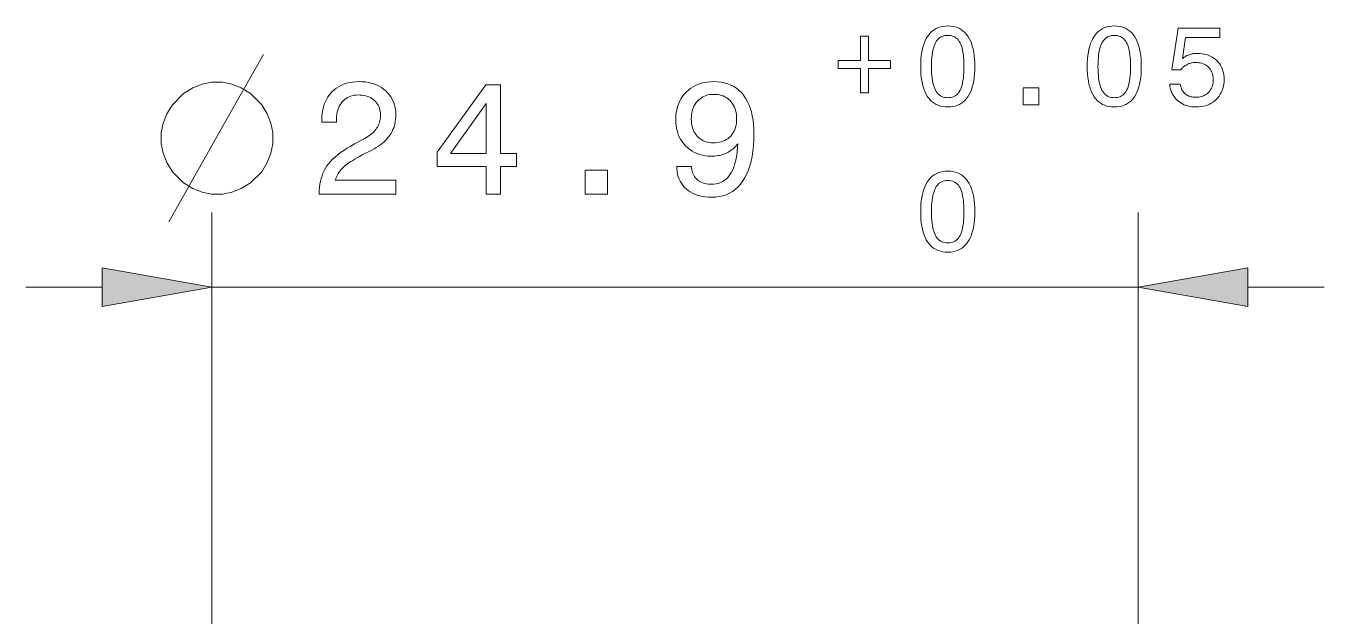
# Model space of a CAD drawing. Extents: x 0 to 297, y 0 to 529.
# Drawn here: x 131.15 to 166.05, y 352.89 to 368.73 of the extents above; entities that cross this region are included whole.
import ezdxf

# ---------------------------------------------------------------- set-up
doc = ezdxf.new("R2010")
doc.units = 0

msp = doc.modelspace()

# ---------------------------------------------------------------- linework, layer by layer
at = {"color": 7, "lineweight": 13, "ltscale": 0.396699}
for p, q in [((136.146, 347.852), (136.146, 363.72)), ((161.046, 347.852), (161.046, 363.72))]:
    msp.add_line(p, q, dxfattribs=at)
at = {"color": 7, "lineweight": 13, "ltscale": 0.051139}
for p, q in [((131.146, 361.72), (133.191, 361.72)), ((164, 361.72), (166.046, 361.72))]:
    msp.add_line(p, q, dxfattribs=at)
at = {"color": 7, "lineweight": 13}
msp.add_line((136.146, 361.72), (161.046, 361.72), dxfattribs=at)
for points in [[(155.201, 367.644), (155.203, 367.748), (155.209, 367.847), (155.218, 367.941), (155.231, 368.029), (155.248, 368.113), (155.268, 368.192), (155.293, 368.265), (155.32, 368.333), (155.352, 368.397), (155.387, 368.455), (155.426, 368.508), (155.469, 368.555), (155.514, 368.597), (155.563, 368.633), (155.616, 368.663), (155.672, 368.689), (155.731, 368.708), (155.794, 368.722), (155.86, 368.73), (155.929, 368.733), (155.999, 368.73), (156.065, 368.722), (156.128, 368.708), (156.188, 368.689), (156.244, 368.664), (156.296, 368.634), (156.345, 368.598), (156.391, 368.556), (156.433, 368.509), (156.471, 368.457), (156.506, 368.399), (156.538, 368.336), (156.565, 368.268), (156.589, 368.194), (156.609, 368.116), (156.626, 368.032), (156.639, 367.943), (156.648, 367.848), (156.653, 367.749), (156.655, 367.644), (156.653, 367.539), (156.648, 367.44), (156.639, 367.346), (156.626, 367.257), (156.609, 367.174), (156.589, 367.095), (156.565, 367.022), (156.538, 366.954), (156.506, 366.891), (156.471, 366.834), (156.433, 366.782), (156.391, 366.735), (156.345, 366.694), (156.296, 366.658), (156.244, 366.628), (156.188, 366.603), (156.128, 366.584), (156.065, 366.57), (155.999, 366.562), (155.929, 366.559), (155.86, 366.562), (155.794, 366.57), (155.731, 366.584), (155.672, 366.603), (155.616, 366.628), (155.563, 366.659), (155.514, 366.694), (155.469, 366.736), (155.426, 366.783), (155.387, 366.835), (155.352, 366.893), (155.32, 366.956), (155.293, 367.024), (155.268, 367.097), (155.248, 367.175), (155.231, 367.259), (155.218, 367.347), (155.209, 367.441), (155.203, 367.54)], [(159.679, 367.644), (159.681, 367.748), (159.686, 367.847), (159.696, 367.941), (159.709, 368.029), (159.725, 368.113), (159.746, 368.192), (159.77, 368.265), (159.798, 368.333), (159.83, 368.397), (159.865, 368.455), (159.904, 368.508), (159.946, 368.555), (159.992, 368.597), (160.041, 368.633), (160.093, 368.663), (160.149, 368.689), (160.208, 368.708), (160.271, 368.722), (160.337, 368.73), (160.406, 368.733), (160.476, 368.73), (160.543, 368.722), (160.606, 368.708), (160.665, 368.689), (160.721, 368.664), (160.774, 368.634), (160.823, 368.598), (160.868, 368.556), (160.91, 368.509), (160.949, 368.457), (160.984, 368.399), (161.015, 368.336), (161.043, 368.268), (161.066, 368.194), (161.087, 368.116), (161.103, 368.032), (161.116, 367.943), (161.125, 367.848), (161.131, 367.749), (161.133, 367.644), (161.131, 367.539), (161.125, 367.44), (161.116, 367.346), (161.103, 367.257), (161.087, 367.174), (161.066, 367.095), (161.043, 367.022), (161.015, 366.954), (160.984, 366.891), (160.949, 366.834), (160.91, 366.782), (160.868, 366.735), (160.823, 366.694), (160.774, 366.658), (160.721, 366.628), (160.665, 366.603), (160.606, 366.584), (160.543, 366.57), (160.476, 366.562), (160.406, 366.559), (160.337, 366.562), (160.271, 366.57), (160.208, 366.584), (160.149, 366.603), (160.093, 366.628), (160.041, 366.659), (159.992, 366.694), (159.946, 366.736), (159.904, 366.783), (159.865, 366.835), (159.83, 366.893), (159.798, 366.956), (159.77, 367.024), (159.746, 367.097), (159.725, 367.175), (159.709, 367.259), (159.696, 367.347), (159.686, 367.441), (159.681, 367.54)], [(161.897, 367.167), (162.177, 367.167), (162.183, 367.135), (162.191, 367.105), (162.2, 367.075), (162.211, 367.048), (162.224, 367.021), (162.239, 366.996), (162.255, 366.973), (162.273, 366.951), (162.292, 366.93), (162.314, 366.911), (162.337, 366.894), (162.361, 366.878), (162.386, 366.864), (162.413, 366.852), (162.441, 366.842), (162.47, 366.834), (162.5, 366.827), (162.531, 366.823), (162.564, 366.82), (162.598, 366.819), (162.639, 366.82), (162.679, 366.824), (162.717, 366.831), (162.754, 366.84), (162.788, 366.851), (162.821, 366.865), (162.853, 366.882), (162.883, 366.901), (162.911, 366.923), (162.937, 366.947), (162.962, 366.974), (162.984, 367.002), (163.003, 367.032), (163.02, 367.063), (163.034, 367.096), (163.045, 367.131), (163.054, 367.167), (163.061, 367.205), (163.064, 367.244), (163.066, 367.285), (163.065, 367.327), (163.061, 367.367), (163.054, 367.406), (163.045, 367.443), (163.034, 367.478), (163.02, 367.511), (163.004, 367.542), (162.985, 367.572), (162.963, 367.6), (162.939, 367.626), (162.913, 367.65), (162.885, 367.672), (162.855, 367.691), (162.823, 367.707), (162.79, 367.721), (162.755, 367.733), (162.719, 367.742), (162.68, 367.748), (162.64, 367.752), (162.598, 367.753), (162.574, 367.753), (162.55, 367.751), (162.526, 367.749), (162.503, 367.745), (162.481, 367.741), (162.459, 367.736), (162.437, 367.729), (162.416, 367.722), (162.395, 367.714), (162.374, 367.704), (162.354, 367.694), (162.335, 367.683), (162.316, 367.671), (162.298, 367.658), (162.28, 367.644), (162.262, 367.629), (162.246, 367.613), (162.229, 367.596), (162.213, 367.579), (162.198, 367.56), (161.957, 367.56), (162.123, 368.673), (163.244, 368.673), (163.244, 368.425), (162.325, 368.425), (162.241, 367.859), (162.256, 367.872), (162.272, 367.885), (162.288, 367.896), (162.305, 367.907), (162.323, 367.918), (162.341, 367.928), (162.36, 367.937), (162.379, 367.945), (162.398, 367.953), (162.419, 367.96), (162.439, 367.967), (162.46, 367.973), (162.482, 367.978), (162.504, 367.983), (162.526, 367.986), (162.548, 367.99), (162.571, 367.992), (162.595, 367.994), (162.618, 367.995), (162.642, 367.995), (162.706, 367.993), (162.766, 367.987), (162.825, 367.978), (162.881, 367.964), (162.934, 367.947), (162.985, 367.926), (163.033, 367.901), (163.079, 367.872), (163.122, 367.84), (163.162, 367.803), (163.2, 367.764), (163.233, 367.722), (163.263, 367.677), (163.289, 367.631), (163.31, 367.582), (163.328, 367.53), (163.342, 367.476), (163.352, 367.42), (163.357, 367.361), (163.359, 367.3), (163.357, 367.235), (163.351, 367.173), (163.341, 367.113), (163.326, 367.056), (163.307, 367.001), (163.284, 366.949), (163.257, 366.899), (163.226, 366.851), (163.19, 366.807), (163.151, 366.764), (163.108, 366.725), (163.062, 366.691), (163.014, 366.66), (162.963, 366.633), (162.91, 366.611), (162.855, 366.592), (162.796, 366.578), (162.736, 366.567), (162.673, 366.561), (162.607, 366.559), (162.549, 366.561), (162.492, 366.566), (162.438, 366.574), (162.386, 366.586), (162.335, 366.601), (162.287, 366.62), (162.241, 366.641), (162.197, 366.666), (162.155, 366.695), (162.115, 366.727), (162.077, 366.761), (162.043, 366.798), (162.013, 366.837), (161.986, 366.878), (161.962, 366.921), (161.942, 366.966), (161.926, 367.013), (161.913, 367.062), (161.903, 367.114)], [(153.586, 368.457), (153.797, 368.457), (153.797, 367.802), (154.393, 367.802), (154.393, 367.592), (153.797, 367.592), (153.797, 366.937), (153.586, 366.937), (153.586, 367.592), (152.986, 367.592), (152.986, 367.802), (153.586, 367.802)], [(155.491, 367.644), (155.492, 367.559), (155.495, 367.48), (155.5, 367.405), (155.508, 367.334), (155.517, 367.268), (155.529, 367.207), (155.543, 367.15), (155.559, 367.098), (155.577, 367.051), (155.597, 367.009), (155.619, 366.97), (155.644, 366.936), (155.671, 366.906), (155.701, 366.88), (155.733, 366.858), (155.768, 366.839), (155.804, 366.825), (155.843, 366.815), (155.885, 366.809), (155.929, 366.807), (155.973, 366.809), (156.015, 366.815), (156.054, 366.825), (156.091, 366.839), (156.125, 366.857), (156.157, 366.879), (156.187, 366.905), (156.214, 366.935), (156.238, 366.969), (156.26, 367.006), (156.28, 367.049), (156.298, 367.096), (156.313, 367.147), (156.327, 367.204), (156.338, 367.265), (156.348, 367.332), (156.355, 367.402), (156.36, 367.478), (156.363, 367.559), (156.364, 367.644), (156.363, 367.729), (156.36, 367.81), (156.355, 367.886), (156.348, 367.957), (156.338, 368.024), (156.327, 368.085), (156.313, 368.142), (156.298, 368.194), (156.28, 368.241), (156.26, 368.283), (156.238, 368.321), (156.214, 368.355), (156.187, 368.385), (156.157, 368.41), (156.125, 368.432), (156.091, 368.45), (156.054, 368.464), (156.015, 368.474), (155.973, 368.48), (155.929, 368.482), (155.885, 368.48), (155.843, 368.474), (155.804, 368.464), (155.768, 368.45), (155.733, 368.432), (155.701, 368.41), (155.671, 368.383), (155.644, 368.353), (155.619, 368.319), (155.597, 368.281), (155.577, 368.238), (155.559, 368.191), (155.543, 368.139), (155.529, 368.082), (155.517, 368.021), (155.508, 367.955), (155.5, 367.884), (155.495, 367.809), (155.492, 367.729)], [(159.968, 367.644), (159.969, 367.559), (159.972, 367.48), (159.978, 367.405), (159.985, 367.334), (159.995, 367.268), (160.006, 367.207), (160.02, 367.15), (160.036, 367.098), (160.054, 367.051), (160.074, 367.009), (160.097, 366.97), (160.122, 366.936), (160.149, 366.906), (160.179, 366.88), (160.211, 366.858), (160.245, 366.839), (160.282, 366.825), (160.321, 366.815), (160.363, 366.809), (160.406, 366.807), (160.451, 366.809), (160.492, 366.815), (160.532, 366.825), (160.569, 366.839), (160.603, 366.857), (160.635, 366.879), (160.664, 366.905), (160.691, 366.935), (160.716, 366.969), (160.738, 367.006), (160.758, 367.049), (160.775, 367.096), (160.791, 367.147), (160.804, 367.204), (160.816, 367.265), (160.825, 367.332), (160.832, 367.402), (160.838, 367.478), (160.841, 367.559), (160.842, 367.644), (160.841, 367.729), (160.838, 367.81), (160.832, 367.886), (160.825, 367.957), (160.816, 368.024), (160.804, 368.085), (160.791, 368.142), (160.775, 368.194), (160.758, 368.241), (160.738, 368.283), (160.716, 368.321), (160.691, 368.355), (160.664, 368.385), (160.635, 368.41), (160.603, 368.432), (160.569, 368.45), (160.532, 368.464), (160.492, 368.474), (160.451, 368.48), (160.406, 368.482), (160.363, 368.48), (160.321, 368.474), (160.282, 368.464), (160.245, 368.45), (160.211, 368.432), (160.179, 368.41), (160.149, 368.383), (160.122, 368.353), (160.097, 368.319), (160.074, 368.281), (160.054, 368.238), (160.036, 368.191), (160.02, 368.139), (160.006, 368.082), (159.995, 368.021), (159.985, 367.955), (159.978, 367.884), (159.972, 367.809), (159.969, 367.729)], [(136.433, 367.22), (136.133, 367.22), (135.883, 367.17), (135.633, 367.07), (135.383, 366.92), (135.083, 366.62), (134.933, 366.37), (134.833, 366.12), (134.783, 365.87), (134.783, 365.57), (134.833, 365.32), (134.933, 365.07), (135.083, 364.82), (135.383, 364.52), (135.633, 364.37), (135.883, 364.27), (136.133, 364.22), (136.433, 364.22), (136.683, 364.27), (136.933, 364.37), (137.183, 364.52), (137.483, 364.82), (137.633, 365.07), (137.733, 365.32), (137.783, 365.57), (137.783, 365.87), (137.733, 366.12), (137.633, 366.37), (137.483, 366.62), (137.183, 366.92), (136.933, 367.07), (136.683, 367.17)], [(139.03, 364.22), (139.03, 364.232), (139.032, 364.32), (139.038, 364.404), (139.049, 364.486), (139.063, 364.565), (139.082, 364.641), (139.105, 364.713), (139.131, 364.783), (139.162, 364.85), (139.197, 364.914), (139.237, 364.976), (139.281, 365.035), (139.333, 365.095), (139.391, 365.154), (139.455, 365.213), (139.527, 365.273), (139.605, 365.332), (139.689, 365.391), (139.781, 365.449), (139.878, 365.508), (139.983, 365.567), (140.238, 365.706), (140.283, 365.731), (140.325, 365.757), (140.365, 365.783), (140.402, 365.81), (140.437, 365.838), (140.469, 365.866), (140.499, 365.895), (140.526, 365.925), (140.551, 365.955), (140.573, 365.985), (140.593, 366.017), (140.611, 366.049), (140.627, 366.083), (140.641, 366.118), (140.652, 366.154), (140.662, 366.191), (140.669, 366.229), (140.675, 366.268), (140.678, 366.308), (140.679, 366.349), (140.677, 366.396), (140.672, 366.441), (140.664, 366.484), (140.653, 366.525), (140.638, 366.564), (140.62, 366.602), (140.599, 366.638), (140.574, 366.672), (140.546, 366.704), (140.515, 366.734), (140.482, 366.762), (140.446, 366.787), (140.407, 366.809), (140.367, 366.828), (140.324, 366.844), (140.279, 366.857), (140.232, 366.867), (140.183, 366.874), (140.132, 366.879), (140.078, 366.88), (140.025, 366.878), (139.974, 366.873), (139.925, 366.864), (139.879, 366.851), (139.835, 366.834), (139.793, 366.814), (139.753, 366.789), (139.716, 366.762), (139.681, 366.73), (139.649, 366.695), (139.619, 366.656), (139.592, 366.615), (139.569, 366.571), (139.548, 366.524), (139.531, 366.474), (139.517, 366.422), (139.506, 366.367), (139.498, 366.309), (139.493, 366.248), (139.492, 366.185), (139.492, 366.149), (139.1, 366.149), (139.1, 366.21), (139.102, 366.303), (139.111, 366.392), (139.124, 366.477), (139.143, 366.558), (139.167, 366.635), (139.197, 366.708), (139.232, 366.777), (139.272, 366.843), (139.318, 366.904), (139.37, 366.961), (139.425, 367.014), (139.485, 367.061), (139.549, 367.103), (139.616, 367.139), (139.687, 367.169), (139.762, 367.194), (139.841, 367.214), (139.924, 367.228), (140.011, 367.236), (140.101, 367.239), (140.188, 367.236), (140.271, 367.229), (140.351, 367.217), (140.428, 367.199), (140.501, 367.177), (140.571, 367.15), (140.638, 367.118), (140.701, 367.081), (140.761, 367.039), (140.817, 366.992), (140.869, 366.941), (140.915, 366.887), (140.956, 366.83), (140.992, 366.77), (141.022, 366.707), (141.046, 366.641), (141.065, 366.571), (141.079, 366.499), (141.087, 366.423), (141.09, 366.345), (141.088, 366.284), (141.083, 366.224), (141.075, 366.166), (141.064, 366.109), (141.05, 366.054), (141.032, 366.001), (141.011, 365.949), (140.987, 365.898), (140.96, 365.849), (140.93, 365.802), (140.896, 365.756), (140.859, 365.711), (140.818, 365.668), (140.774, 365.626), (140.727, 365.585), (140.677, 365.545), (140.623, 365.506), (140.565, 365.469), (140.505, 365.433), (140.441, 365.398), (140.188, 365.27), (140.117, 365.232), (140.051, 365.196), (139.99, 365.16), (139.932, 365.125), (139.878, 365.091), (139.828, 365.057), (139.783, 365.025), (139.741, 364.992), (139.703, 364.961), (139.67, 364.93), (139.64, 364.9), (139.611, 364.868), (139.585, 364.836), (139.561, 364.803), (139.54, 364.769), (139.52, 364.735), (139.502, 364.7), (139.487, 364.664), (139.474, 364.628), (139.462, 364.591), (141.09, 364.591), (141.09, 364.22)], [(143.519, 364.22), (143.519, 364.962), (142.201, 364.962), (142.201, 365.341), (143.514, 367.152), (143.906, 367.152), (143.906, 365.308), (144.334, 365.308), (144.334, 364.962), (143.906, 364.962), (143.906, 364.22)], [(148.642, 364.962), (149.038, 364.962), (149.041, 364.918), (149.047, 364.876), (149.056, 364.835), (149.067, 364.797), (149.081, 364.761), (149.098, 364.727), (149.117, 364.695), (149.139, 364.664), (149.164, 364.636), (149.191, 364.61), (149.22, 364.586), (149.252, 364.564), (149.285, 364.545), (149.321, 364.529), (149.359, 364.515), (149.398, 364.504), (149.44, 364.495), (149.484, 364.488), (149.53, 364.485), (149.578, 364.483), (149.642, 364.486), (149.703, 364.494), (149.761, 364.507), (149.816, 364.526), (149.868, 364.55), (149.917, 364.58), (149.963, 364.615), (150.005, 364.655), (150.045, 364.701), (150.081, 364.752), (150.115, 364.809), (150.146, 364.871), (150.173, 364.939), (150.198, 365.012), (150.22, 365.091), (150.239, 365.176), (150.255, 365.266), (150.268, 365.362), (150.279, 365.464), (150.286, 365.571), (150.26, 365.539), (150.233, 365.509), (150.205, 365.48), (150.176, 365.452), (150.146, 365.427), (150.114, 365.403), (150.082, 365.38), (150.048, 365.359), (150.014, 365.34), (149.978, 365.322), (149.941, 365.306), (149.904, 365.292), (149.866, 365.279), (149.826, 365.268), (149.786, 365.259), (149.745, 365.251), (149.704, 365.246), (149.661, 365.241), (149.618, 365.239), (149.573, 365.238), (149.49, 365.241), (149.409, 365.249), (149.332, 365.263), (149.258, 365.282), (149.188, 365.306), (149.12, 365.336), (149.056, 365.372), (148.995, 365.413), (148.937, 365.459), (148.882, 365.511), (148.831, 365.567), (148.786, 365.627), (148.746, 365.69), (148.712, 365.757), (148.683, 365.828), (148.659, 365.901), (148.64, 365.978), (148.627, 366.059), (148.619, 366.143), (148.616, 366.231), (148.619, 366.319), (148.627, 366.404), (148.642, 366.485), (148.661, 366.563), (148.687, 366.638), (148.718, 366.709), (148.754, 366.776), (148.796, 366.841), (148.844, 366.902), (148.898, 366.959), (148.956, 367.012), (149.017, 367.06), (149.082, 367.102), (149.151, 367.138), (149.223, 367.169), (149.298, 367.194), (149.377, 367.214), (149.459, 367.228), (149.545, 367.236), (149.635, 367.239), (149.737, 367.235), (149.835, 367.224), (149.927, 367.206), (150.015, 367.18), (150.098, 367.148), (150.176, 367.107), (150.249, 367.06), (150.317, 367.005), (150.38, 366.943), (150.439, 366.874), (150.492, 366.798), (150.539, 366.715), (150.581, 366.626), (150.618, 366.531), (150.648, 366.429), (150.673, 366.32), (150.693, 366.205), (150.707, 366.084), (150.715, 365.956), (150.718, 365.822), (150.715, 365.663), (150.706, 365.512), (150.691, 365.369), (150.671, 365.232), (150.644, 365.104), (150.611, 364.982), (150.572, 364.868), (150.528, 364.762), (150.477, 364.663), (150.421, 364.572), (150.359, 364.488), (150.292, 364.414), (150.22, 364.348), (150.143, 364.291), (150.06, 364.243), (149.973, 364.203), (149.881, 364.173), (149.783, 364.151), (149.681, 364.138), (149.573, 364.133), (149.49, 364.136), (149.41, 364.142), (149.333, 364.154), (149.26, 364.169), (149.191, 364.19), (149.125, 364.215), (149.062, 364.244), (149.003, 364.278), (148.947, 364.316), (148.895, 364.359), (148.846, 364.406), (148.803, 364.455), (148.766, 364.508), (148.733, 364.564), (148.705, 364.622), (148.682, 364.684), (148.664, 364.749), (148.652, 364.817), (148.644, 364.888)], [(149.034, 366.235), (149.035, 366.178), (149.04, 366.124), (149.048, 366.071), (149.059, 366.021), (149.074, 365.974), (149.092, 365.928), (149.113, 365.885), (149.137, 365.845), (149.164, 365.806), (149.195, 365.77), (149.228, 365.737), (149.264, 365.708), (149.301, 365.682), (149.341, 365.659), (149.382, 365.64), (149.426, 365.624), (149.472, 365.612), (149.52, 365.603), (149.57, 365.598), (149.622, 365.596), (149.68, 365.598), (149.735, 365.603), (149.787, 365.612), (149.838, 365.624), (149.885, 365.639), (149.93, 365.658), (149.973, 365.681), (150.012, 365.706), (150.05, 365.736), (150.085, 365.768), (150.116, 365.804), (150.145, 365.842), (150.17, 365.883), (150.192, 365.926), (150.21, 365.972), (150.225, 366.02), (150.237, 366.071), (150.246, 366.125), (150.251, 366.181), (150.252, 366.239), (150.251, 366.298), (150.246, 366.355), (150.237, 366.409), (150.225, 366.461), (150.21, 366.51), (150.192, 366.557), (150.17, 366.601), (150.145, 366.643), (150.116, 366.682), (150.085, 366.719), (150.05, 366.753), (150.013, 366.783), (149.974, 366.81), (149.932, 366.833), (149.888, 366.853), (149.842, 366.869), (149.794, 366.881), (149.743, 366.89), (149.69, 366.895), (149.635, 366.897), (149.582, 366.895), (149.531, 366.89), (149.482, 366.881), (149.435, 366.868), (149.391, 366.852), (149.348, 366.832), (149.308, 366.808), (149.27, 366.78), (149.233, 366.749), (149.199, 366.715), (149.168, 366.677), (149.14, 366.637), (149.115, 366.595), (149.093, 366.551), (149.075, 366.504), (149.06, 366.455), (149.049, 366.403), (149.04, 366.35), (149.035, 366.293)], [(157.96, 366.62), (157.96, 367.07), (158.377, 367.07), (158.377, 366.62)], [(142.564, 365.308), (143.519, 365.308), (143.519, 366.651)], [(146.181, 364.22), (146.181, 364.863), (146.778, 364.863), (146.778, 364.22)], [(155.201, 363.744), (155.203, 363.848), (155.209, 363.947), (155.218, 364.041), (155.231, 364.129), (155.248, 364.213), (155.268, 364.292), (155.293, 364.365), (155.32, 364.433), (155.352, 364.497), (155.387, 364.555), (155.426, 364.608), (155.469, 364.655), (155.514, 364.697), (155.563, 364.733), (155.616, 364.763), (155.672, 364.789), (155.731, 364.808), (155.794, 364.822), (155.86, 364.83), (155.929, 364.833), (155.999, 364.83), (156.065, 364.822), (156.128, 364.808), (156.188, 364.789), (156.244, 364.764), (156.296, 364.734), (156.345, 364.698), (156.391, 364.656), (156.433, 364.609), (156.471, 364.557), (156.506, 364.499), (156.538, 364.436), (156.565, 364.368), (156.589, 364.294), (156.609, 364.216), (156.626, 364.132), (156.639, 364.043), (156.648, 363.948), (156.653, 363.849), (156.655, 363.744), (156.653, 363.639), (156.648, 363.54), (156.639, 363.446), (156.626, 363.357), (156.609, 363.274), (156.589, 363.195), (156.565, 363.122), (156.538, 363.054), (156.506, 362.991), (156.471, 362.934), (156.433, 362.882), (156.391, 362.835), (156.345, 362.794), (156.296, 362.758), (156.244, 362.728), (156.188, 362.703), (156.128, 362.684), (156.065, 362.67), (155.999, 362.662), (155.929, 362.659), (155.86, 362.662), (155.794, 362.67), (155.731, 362.684), (155.672, 362.703), (155.616, 362.728), (155.563, 362.759), (155.514, 362.794), (155.469, 362.836), (155.426, 362.883), (155.387, 362.935), (155.352, 362.993), (155.32, 363.056), (155.293, 363.124), (155.268, 363.197), (155.248, 363.275), (155.231, 363.359), (155.218, 363.447), (155.209, 363.541), (155.203, 363.64)], [(155.491, 363.744), (155.492, 363.659), (155.495, 363.58), (155.5, 363.505), (155.508, 363.434), (155.517, 363.368), (155.529, 363.307), (155.543, 363.25), (155.559, 363.198), (155.577, 363.151), (155.597, 363.109), (155.619, 363.07), (155.644, 363.036), (155.671, 363.006), (155.701, 362.98), (155.733, 362.958), (155.768, 362.939), (155.804, 362.925), (155.843, 362.915), (155.885, 362.909), (155.929, 362.907), (155.973, 362.909), (156.015, 362.915), (156.054, 362.925), (156.091, 362.939), (156.125, 362.957), (156.157, 362.979), (156.187, 363.005), (156.214, 363.035), (156.238, 363.069), (156.26, 363.106), (156.28, 363.149), (156.298, 363.196), (156.313, 363.247), (156.327, 363.304), (156.338, 363.365), (156.348, 363.432), (156.355, 363.502), (156.36, 363.578), (156.363, 363.659), (156.364, 363.744), (156.363, 363.829), (156.36, 363.91), (156.355, 363.986), (156.348, 364.057), (156.338, 364.124), (156.327, 364.185), (156.313, 364.242), (156.298, 364.294), (156.28, 364.341), (156.26, 364.383), (156.238, 364.421), (156.214, 364.455), (156.187, 364.485), (156.157, 364.51), (156.125, 364.532), (156.091, 364.55), (156.054, 364.564), (156.015, 364.574), (155.973, 364.58), (155.929, 364.582), (155.885, 364.58), (155.843, 364.574), (155.804, 364.564), (155.768, 364.55), (155.733, 364.532), (155.701, 364.51), (155.671, 364.483), (155.644, 364.453), (155.619, 364.419), (155.597, 364.381), (155.577, 364.338), (155.559, 364.291), (155.543, 364.239), (155.529, 364.182), (155.517, 364.121), (155.508, 364.055), (155.5, 363.984), (155.495, 363.909), (155.492, 363.829)], [(133.191, 361.199), (136.146, 361.72), (133.191, 362.241)], [(164, 362.241), (161.046, 361.72), (164, 361.199)]]:
    msp.add_lwpolyline(points, close=True, dxfattribs=at)
msp.add_lwpolyline([(134.983, 363.47), (136.683, 366.47), (137.533, 367.97)], dxfattribs=at)
for points in [[(133.191, 361.199), (136.146, 361.72), (133.191, 361.199), (133.191, 362.241)], [(164, 362.241), (161.046, 361.72), (164, 362.241), (164, 361.199)]]:
    msp.add_solid(points, dxfattribs=at)

doc.saveas('drawing.dxf')
